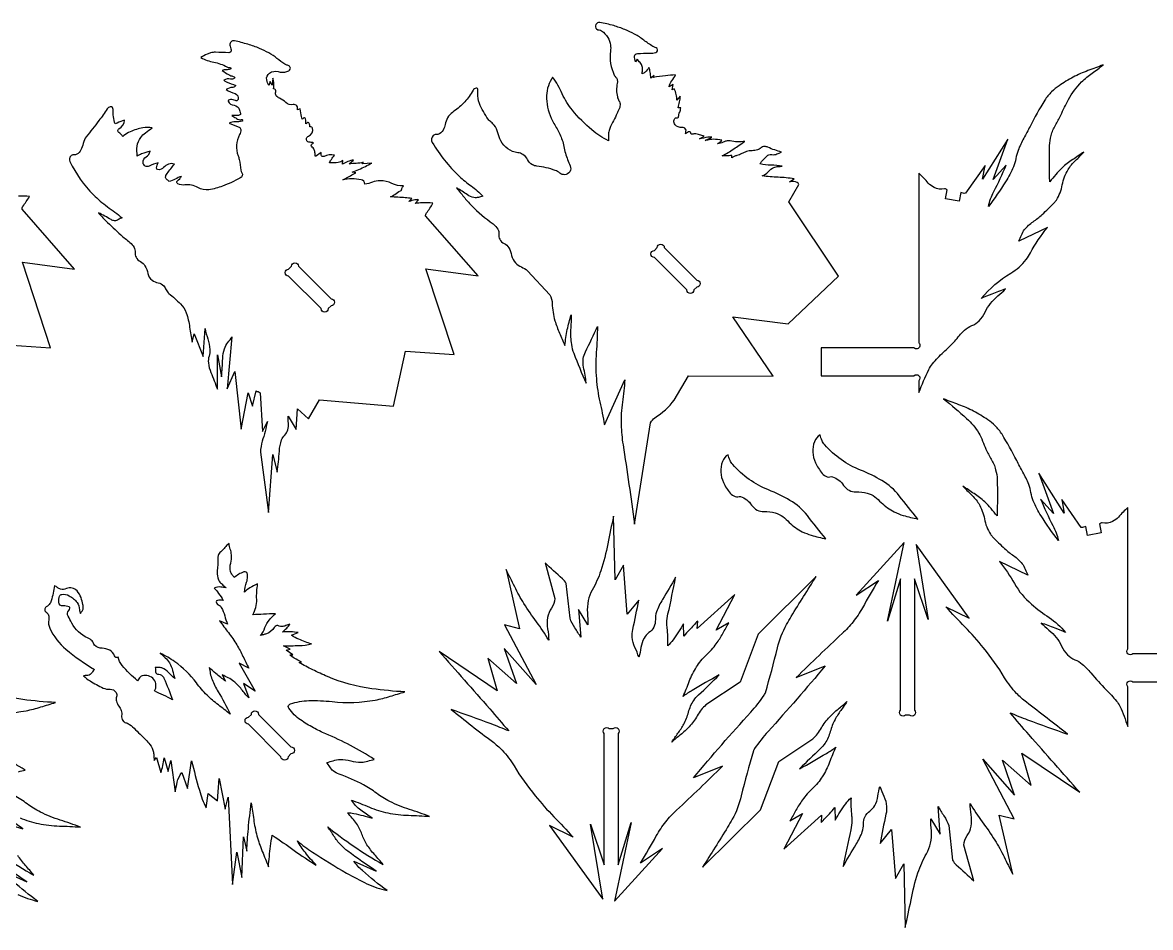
# Model space of a CAD drawing. Extents: x -11 to 150, y -28 to 73.
# Drawn here: x 49.6 to 69.79, y -4.04 to 12.16 of the extents above; entities that cross this region are included whole.
import ezdxf

# ---------------------------------------------------------------- set-up
doc = ezdxf.new("R2010")
doc.units = 0
doc.header["$MEASUREMENT"] = 0
doc.layers.add('DXF', color=18, linetype='CONTINUOUS')
doc.layers.add('HEAD_ACC', color=18, linetype='CONTINUOUS')

msp = doc.modelspace()

# ---------------------------------------------------------------- linework, layer by layer
at = {"layer": 'DXF'}
for points in [[(61.49, 7.371), (60.908, 7.953, -1), (60.908, 8.078), (60.959, 8.13, -1), (61.085, 8.13), (61.666, 7.548, -1), (61.666, 7.423), (61.615, 7.371, -1)], [(54.538, 7.795), (55.12, 7.214, -1), (55.12, 7.088), (55.069, 7.037, -1), (54.943, 7.037), (54.362, 7.619, -1), (54.362, 7.744), (54.413, 7.795, -1)], [(53.82, -0.222), (54.402, -0.803, -1), (54.402, -0.929), (54.351, -0.98, -1), (54.225, -0.98), (53.644, -0.398, -1), (53.644, -0.273), (53.695, -0.222, -1)]]:
    msp.add_lwpolyline(points, format="xyb", close=True, dxfattribs=at)
at = {"layer": 'HEAD_ACC'}
for points in [[(63.032, 5.831), (62.311, 6.891), (63.302, 6.764), (64.203, 7.619), (63.311, 8.947), (63.491, 9.259, 0.22505), (63.463, 9.294, 0.177383), (63.328, 9.306), (63.407, 9.362, 0.023274), (63.121, 9.388, -0.021054), (62.834, 9.413, 0.135712), (62.943, 9.487, -0.11863), (63.048, 9.565, -0.094788), (63.122, 9.581, 0.031512), (63.196, 9.588, 0.03326), (62.996, 9.603, -0.064151), (62.797, 9.631, -0.029224), (62.923, 9.772, -0.144456), (62.957, 9.79, -0.072994), (63.008, 9.793, 0.103779), (63.101, 9.805, 0.019767), (63.143, 9.822, -0.006588), (63.185, 9.84, -0.044918), (62.94, 9.925, 0.111821), (62.877, 9.938, 0.177662), (62.813, 9.913, -0.105544), (62.754, 9.88, -0.075273), (62.655, 9.864, 0.08597), (62.556, 9.847, 0.028241), (62.471, 9.811, -0.044659), (62.385, 9.778, 0.053843), (62.337, 9.758, -0.017932), (62.291, 9.735), (62.296, 9.778, -0.008312), (62.196, 9.772, -0.010935), (62.12, 9.77, 0.029127), (62.327, 9.895, -0.006257), (62.529, 10.03, -0.092745), (62.261, 10.04, 0.131433), (62.194, 10.037, 0.0282), (62.14, 10.017, -0.074687), (62.038, 9.989, 0.067568), (62.086, 10.02, 0.089151), (62.114, 10.053, 0.027429), (61.963, 10.068, 0.083812), (61.913, 10.061, -0.062657), (61.865, 10.053, 0.020862), (61.817, 10.049, -0.000825), (61.892, 10.083, -0.001367), (61.937, 10.103, 0.062676), (61.863, 10.103, 0.030616), (61.715, 10.074), (61.801, 10.123, -0.021961), (61.717, 10.148, 0.065969), (61.63, 10.166, 0.133227), (61.601, 10.161, -0.225382), (61.571, 10.16, -0.29399), (61.558, 10.181, 0.337187), (61.543, 10.201, 0.264567), (61.501, 10.191, -0.086428), (61.465, 10.167, -0.078518), (61.473, 10.209, 0.239501), (61.467, 10.251, 0.287039), (61.402, 10.28, -0.267221), (61.279, 10.329, -0.186732), (61.257, 10.4, -0.239629), (61.287, 10.45, -0.257735), (61.309, 10.451, 0.340923), (61.331, 10.456, 0.134876), (61.339, 10.474, -0.055056), (61.361, 10.552, 0.050525), (61.373, 10.59, -0.016829), (61.382, 10.629), (61.334, 10.632, -0.01929), (61.358, 10.735, 0.088716), (61.368, 10.84), (61.309, 10.769, 0.073809), (61.3, 10.867, 0.064146), (61.26, 10.972), (61.228, 10.954), (61.242, 11.047), (61.174, 11.004, -0.145591), (61.22, 11.116, 0.051123), (61.286, 11.219, 0.017247), (61.104, 11.204, 0.014501), (60.889, 11.174), (60.901, 11.21), (60.842, 11.161, 0.039911), (60.832, 11.27, 0.052131), (60.81, 11.351, -0.05464), (60.741, 11.27, -0.094476), (60.689, 11.237, -0.03893), (60.695, 11.303, 0.117264), (60.691, 11.369, 0.117264), (60.65, 11.44, -0.03893), (60.598, 11.504), (60.568, 11.451, -0.06301), (60.553, 11.559, -0.231274), (60.566, 11.587, -0.151098), (60.604, 11.602, -0.027972), (60.82, 11.606, 0.088232), (60.933, 11.621, 0.517262), (60.955, 11.69, 0.168399), (60.92, 11.713, -0.071945), (60.882, 11.729, -0.030734), (60.719, 11.841, 0.043571), (60.554, 11.948, 0.024982), (60.378, 12.031, 0.023176), (60.18, 12.101, 0.040654), (59.93, 12.156, 0.715911), (59.874, 12.042, 0.19747), (59.917, 12.024, -0.154604), (59.962, 12.009, -0.097151), (60.073, 11.891, -0.107742), (60.122, 11.754, -0.066698), (60.122, 11.645, 0.14798), (60.19, 11.217, 0.07811), (60.22, 11.175, -0.149016), (60.243, 11.128, -0.093764), (60.242, 11.069, 0.108146), (60.245, 10.829, 0.078406), (60.274, 10.758, -0.141022), (60.294, 10.685, -0.124234), (60.268, 10.589, 0.028762), (60.224, 10.501, -0.037082), (60.156, 10.366, 0.073989), (60.097, 10.227, 0.069298), (60.087, 10.134, -0.023067), (60.085, 10.041, -0.062033), (59.789, 10.235, -0.044054), (59.44, 10.588, -0.069107), (59.259, 10.881, 0.054697), (59.087, 11.179, 0.141892), (58.979, 10.85, 0.118617), (59.062, 10.446, 0.027639), (59.165, 10.253, -0.056647), (59.257, 10.055, -0.039138), (59.287, 9.936, 0.035542), (59.315, 9.818, 0.025854), (59.4, 9.592, -0.522598), (59.303, 9.434, -0.189943), (59.214, 9.464, 0.086013), (59.134, 9.51, 0.062068), (58.804, 9.587, -0.102042), (58.724, 9.612, -0.156857), (58.638, 9.705, 0.152441), (58.553, 9.798, 0.100196), (58.464, 9.828, -0.246948), (58.16, 10.042, -0.05915), (58.107, 10.183, 0.107763), (58.042, 10.319, 0.063394), (57.988, 10.372, -0.073316), (57.935, 10.426, -0.060236), (57.776, 10.711, -0.108974), (57.746, 10.891, -0.016073), (57.75, 10.95, 0.501707), (57.716, 10.982, 0.22412), (57.663, 10.944, -0.055507), (57.513, 10.735, -0.064407), (57.319, 10.569, 0.189983), (57.171, 10.36, -0.031182), (57.14, 10.261, -0.174184), (57.059, 10.167, -0.147877), (57.002, 10.154, 0.221397), (56.948, 10.133, 0.338801), (56.933, 10.011, 0.068668), (57.414, 9.409, 0.035895), (57.629, 9.232, -0.05389), (57.838, 9.048, 0.04092), (57.758, 9.029, -0.123311), (57.677, 9.024, -0.110873), (57.562, 9.073, 0.028636), (57.367, 9.197, -0.00994), (57.497, 9.038, 0.029827), (57.633, 8.884, 0.040762), (58.021, 8.553, -0.111289), (58.105, 8.458, -0.155799), (58.123, 8.369, 0.155476), (58.14, 8.28, 0.149127), (58.219, 8.203, -0.136787), (58.3, 8.128, -0.093496), (58.353, 7.989, 0.151877), (58.422, 7.857, 0.091222), (58.527, 7.784, -0.068891), (58.635, 7.716), (59.038, 7.287, -0.11135), (59.079, 7.126, 0.064692), (59.127, 6.822, 0.036316), (59.211, 6.599, -0.012101), (59.306, 6.379, -0.02535), (59.349, 6.663, -0.02679), (59.417, 6.925, -0.018528), (59.409, 6.661, 0.055636), (59.422, 6.397, 0.05185), (59.464, 6.239, 0.014602), (59.687, 5.703, 0.023415), (59.64, 5.989, -0.090543), (59.635, 6.145, -0.080437), (59.673, 6.265, 0.013378), (59.889, 6.72, -0.012178), (59.867, 6.252, 0.036549), (59.869, 5.783, 0.036549), (59.931, 5.369, -0.012178), (60.013, 4.959), (60.379, 5.766, -0.013362), (60.335, 5.364, 0.040106), (60.313, 4.959, 0.032079), (60.346, 4.602, -0.005345), (60.552, 3.181), (60.838, 4.996, -0.127443), (60.917, 5.083, 0.081014), (61.264, 5.402), (61.516, 5.837)], [(54.718, 5.068), (54.913, 5.405), (56.236, 5.292), (56.456, 6.278), (57.323, 6.217), (56.819, 7.752), (57.755, 7.626), (56.814, 8.698, -0.188809), (56.829, 8.749, 0.031112), (56.945, 8.925, 0.028939), (56.75, 8.931, 0.04656), (56.629, 8.916), (56.687, 8.987, 0.056421), (56.622, 8.983, 0.033079), (56.513, 8.955), (56.565, 9.008, 0.012209), (56.448, 9.021, 0.005448), (56.185, 9.039, 0.067071), (56.287, 9.098, -0.052071), (56.389, 9.16, -0.246269), (56.386, 9.186, -0.103906), (56.419, 9.236, -0.136052), (56.208, 9.277, 0.120485), (55.999, 9.325, 0.079735), (55.861, 9.3, -0.036049), (55.726, 9.264, 0.351778), (55.659, 9.344, 0.099741), (55.329, 9.342, 0.006412), (55.518, 9.442, 0.025924), (55.563, 9.469), (55.5, 9.478, 0.021497), (55.619, 9.527, 0.010684), (55.85, 9.641), (55.681, 9.629), (55.695, 9.657, -0.072814), (55.571, 9.636, 0.022965), (55.446, 9.627), (55.524, 9.696, 0.058419), (55.423, 9.67, 0.056599), (55.328, 9.621), (55.334, 9.69, -0.115407), (55.249, 9.654, -0.068082), (55.094, 9.649, -0.037651), (55.128, 9.709, -0.027004), (55.185, 9.785, 0.1452), (54.997, 9.761, -0.305916), (54.951, 9.77, -0.27202), (54.942, 9.799, 0.088763), (54.945, 9.829), (54.843, 9.76, -0.02699), (54.832, 9.83, 0.081128), (54.814, 9.898, 0.17497), (54.785, 9.927, -0.313483), (54.765, 9.963, -0.284089), (54.782, 9.986, 0.092528), (54.807, 10.001, 0.069858), (54.726, 10.018, -0.25431), (54.688, 10.041, -0.452164), (54.717, 10.123, 0.374573), (54.79, 10.267, 0.220438), (54.778, 10.282, 0.10361), (54.74, 10.291, 0.097099), (54.731, 10.352, 0.27284), (54.713, 10.367, 0.248227), (54.689, 10.359, -0.081281), (54.669, 10.344, 0.077014), (54.666, 10.432, 0.284832), (54.648, 10.451, 0.288554), (54.625, 10.444, -0.093916), (54.605, 10.429, -0.051392), (54.591, 10.473, -0.016693), (54.566, 10.614), (54.52, 10.597, -0.080603), (54.52, 10.633, 0.246081), (54.509, 10.667, 0.244512), (54.44, 10.688, -0.242144), (54.311, 10.726, 0.091402), (54.197, 10.801, -0.148267), (54.141, 10.848, -0.229491), (54.132, 10.915, 0.502757), (54.093, 10.971, 0.039574), (54.094, 11.081, 0.052811), (54.08, 11.162), (54.065, 11.036), (54.029, 11.104), (54.008, 11.03, -0.0678), (53.971, 11.129, -0.308599), (54.02, 11.253, -0.219842), (54.174, 11.278, 0.135396), (54.331, 11.278, 0.189019), (54.387, 11.32, 0.320131), (54.384, 11.364, 0.154373), (54.341, 11.393, -0.070197), (54.293, 11.414, -0.035375), (54.152, 11.516, 0.049039), (54.008, 11.614, 0.027917), (53.842, 11.693, 0.023176), (53.634, 11.767, 0.021281), (53.391, 11.83, 0.52757), (53.311, 11.753, 0.033594), (53.331, 11.668, -0.513649), (53.291, 11.616, 0.000809), (53.053, 11.624, 0.071092), (52.966, 11.614, 0.048256), (52.904, 11.591, 0.024539), (52.791, 11.53, 0.073034), (53.025, 11.448, -0.078628), (53.258, 11.363, 0.167947), (53.311, 11.354, -0.940065), (53.318, 11.323, -0.063875), (53.245, 11.312, 0.064732), (53.171, 11.3, 0.015687), (53.295, 11.221, 0.06347), (53.328, 11.206, -0.028562), (53.386, 11.186, -0.597857), (53.389, 11.157, -0.205604), (53.324, 11.146, 0.20801), (53.204, 11.123, 0.063167), (53.246, 11.098, 0.016753), (53.418, 11.03, -0.257325), (53.361, 10.996, 0.132134), (53.241, 10.958, 0.039694), (53.402, 10.885, -0.394546), (53.456, 10.779, -0.475255), (53.41, 10.759, 0.138899), (53.32, 10.778, 0.13993), (53.283, 10.765, 0.346855), (53.279, 10.749, 0.297584), (53.384, 10.676, -0.369458), (53.48, 10.59, 0.121525), (53.496, 10.548, -0.405238), (53.49, 10.504, -0.196321), (53.44, 10.491, 0.062487), (53.344, 10.491, -0.027548), (53.414, 10.449, 0.092059), (53.488, 10.417, 0.173288), (53.518, 10.42, -0.447357), (53.539, 10.412, -0.447357), (53.528, 10.392, -0.06676), (53.412, 10.38, 0.108951), (53.297, 10.359, 0.034869), (53.475, 10.283, -0.300778), (53.505, 10.243, -0.145737), (53.484, 10.151, 0.224162), (53.458, 9.773, -0.045194), (53.477, 9.707, -0.015923), (53.508, 9.514, 0.117647), (53.525, 9.468, -0.240043), (53.531, 9.419, -0.18412), (53.491, 9.373, -0.031962), (53.181, 9.23, -0.054616), (52.934, 9.165, -0.174949), (52.738, 9.204, 0.173704), (52.506, 9.251, -0.143687), (52.38, 9.269, -0.5683), (52.373, 9.327, 0.087322), (52.444, 9.403, 0.063104), (52.332, 9.354, -0.101826), (52.216, 9.314, 0.307039), (52.202, 9.334, -0.445266), (52.166, 9.421, -0.048287), (52.187, 9.456, -0.008999), (52.319, 9.625, 0.2968), (52.125, 9.564, -0.27024), (52.023, 9.525, -0.372438), (51.999, 9.555, -0.13081), (52.026, 9.647, 0.041609), (51.864, 9.586, -0.527822), (51.757, 9.648, -0.281961), (51.812, 9.755, 0.208397), (51.882, 9.854, 0.027389), (51.73, 9.806, 0.050781), (51.653, 9.768, -0.060817), (51.651, 9.947, -0.143857), (51.715, 10.101, -0.050535), (51.798, 10.185, -0.039902), (51.921, 10.27, 0.099504), (51.754, 10.275, 0.068869), (51.526, 10.201, 0.036707), (51.414, 10.137, 0.15121), (51.394, 10.112, 0.142172), (51.32, 10.19, -0.220883), (51.305, 10.213, -0.323729), (51.325, 10.254, 0.259312), (51.425, 10.408, 0.068184), (51.391, 10.4, 0.016424), (51.258, 10.344, -0.098223), (51.221, 10.602, 0.483776), (51.17, 10.648, 0.209098), (51.115, 10.611, -0.023968), (50.966, 10.401, 0.000018), (50.74, 10.112, 0.111148), (50.685, 9.994, -0.055871), (50.644, 9.877, -0.15375), (50.573, 9.801, -0.147878), (50.516, 9.788, 0.221398), (50.461, 9.767, 0.316542), (50.446, 9.668, 0.081438), (50.868, 9.075, 0.043575), (51.119, 8.862, -0.019402), (51.381, 8.662, 0.050998), (51.316, 8.63, -0.154065), (51.245, 8.611, -0.122904), (51.184, 8.63, 0.020385), (50.958, 8.753, 0.021272), (51.09, 8.611, 0.011219), (51.357, 8.36, 0.01668), (51.521, 8.222, -0.100692), (51.596, 8.134, -0.155829), (51.613, 8.045, 0.155508), (51.631, 7.956, 0.149162), (51.71, 7.879, -0.136822), (51.791, 7.804, -0.095398), (51.842, 7.668, 0.196248), (51.919, 7.545, 0.125519), (52.027, 7.502, -0.206643), (52.127, 7.443, -0.044365), (52.169, 7.373, 0.111137), (52.22, 7.309, -0.027653), (52.425, 7.125, -0.109797), (52.528, 6.963, -0.055822), (52.59, 6.703, 0.01859), (52.633, 6.439), (52.669, 6.586), (52.835, 6.182), (52.865, 6.68, 0.020716), (52.916, 6.496, -0.062219), (52.951, 6.309, -0.089383), (52.937, 6.187, 0.102087), (52.926, 6.065, 0.073049), (52.971, 5.896, -0.018907), (53.087, 5.595), (53.087, 6.212), (53.16, 5.816, 0.019638), (53.182, 6.145, -0.07588), (53.214, 6.319, -0.084349), (53.275, 6.431, 0.028057), (53.348, 6.534), (53.259, 5.602), (53.401, 5.914), (53.515, 4.883), (53.639, 5.529), (53.715, 5.291), (53.783, 5.565, 0.065073), (53.819, 5.552, -0.197452), (53.851, 5.531), (53.895, 4.841), (53.983, 5.018, -0.015782), (53.89, 4.664, 0.060945), (53.857, 4.47), (54.001, 3.392), (54.077, 4.426), (54.158, 4.111, 0.017836), (54.196, 4.487, -0.068897), (54.237, 4.687, -0.108349), (54.292, 4.776, 0.120544), (54.345, 4.866, 0.09477), (54.358, 4.988, -0.031506), (54.355, 5.111), (54.499, 4.872), (54.523, 5.242)], [(66.392, 9.117), (66.364, 8.958), (66.118, 9.001), (66.147, 9.162, 0.298859), (66.102, 9.18, -0.167088), (65.914, 9.206, -0.095183), (65.81, 9.285, 0.024608), (65.641, 9.459), (65.641, 6.425, -1), (65.553, 6.337), (63.891, 6.337), (63.891, 5.837), (65.553, 5.837, -1), (65.641, 5.748), (65.641, 5.538, -0.016977), (65.818, 5.947, -0.061043), (65.884, 6.051, -0.037311), (66.081, 6.257, 0.021265), (66.283, 6.457, 0.025272), (66.367, 6.557, -0.053856), (66.457, 6.652, -0.077517), (66.59, 6.733, 0.096239), (66.72, 6.82, 0.093295), (66.826, 6.973, -0.068717), (66.925, 7.132, -0.042326), (67.055, 7.264, 0.014101), (67.192, 7.389, 0.011115), (66.945, 7.299, 0.014444), (66.758, 7.221, -0.083682), (67.285, 7.671, 0.094579), (67.563, 7.919, 0.03923), (67.637, 8.034, -0.043946), (67.94, 8.49), (67.432, 8.247, 0.025491), (67.477, 8.352, -0.076605), (67.532, 8.451, -0.082039), (67.684, 8.593, 0.041709), (67.847, 8.722, 0.0108), (68.061, 8.93, 0.051164), (68.101, 8.98, 0.099733), (68.207, 9.252, -0.094011), (68.311, 9.525, -0.068281), (68.445, 9.689, 0.022729), (68.593, 9.84, -0.013524), (68.394, 9.704, 0.040593), (68.203, 9.557, 0.040593), (68.089, 9.436, -0.013524), (67.982, 9.308, -0.016205), (67.98, 9.955, -0.058462), (68.007, 10.133, -0.068418), (68.086, 10.32, 0.026598), (68.18, 10.499, -0.015683), (68.319, 10.779, -0.073766), (68.553, 11.093, -0.041573), (68.742, 11.252, 0.013851), (68.939, 11.4, -0.012787), (68.667, 11.296, 0.038379), (68.402, 11.179, 0.025579), (68.149, 11.026, 0.044003), (68.016, 10.918, 0.061288), (67.893, 10.766, 0.022223), (67.631, 10.298, -0.010656), (67.518, 10.086, 0.034815), (67.416, 9.869, 0.049853), (67.376, 9.722, -0.055746), (67.333, 9.576, -0.042641), (67.194, 9.307, -0.023932), (66.885, 8.867, -0.062456), (66.982, 9.132, 0.01849), (67.203, 9.607), (66.973, 9.35), (67.235, 10.072), (66.782, 9.354), (66.825, 9.598), (66.475, 9.101, -0.217391), (66.432, 9.103, 0.071475)], [(65.624, 3.273, -0.004179), (65.291, 3.689, 0.094567), (64.979, 3.961, 0.036982), (64.598, 4.147, -0.119101), (63.955, 4.602, -0.071304), (63.909, 4.674, -0.054968), (63.874, 4.778, 0.175727), (63.772, 4.657, 0.201965), (63.789, 4.281, 0.062902), (63.912, 4.09, 0.133178), (64, 4.028, 0.167205), (64.047, 4.027, -0.154958), (64.094, 4.028, -0.177995), (64.294, 3.875, 0.267606), (64.518, 3.759, -0.076476), (64.717, 3.737, -0.103108), (64.851, 3.67, -0.026836), (64.967, 3.567, 0.081001), (65.201, 3.4, 0.04124), (65.361, 3.337, 0.026126)], [(63.978, 2.919, -0.004179), (63.645, 3.336, 0.094567), (63.333, 3.607, 0.036982), (62.951, 3.793, -0.119101), (62.309, 4.248, -0.071304), (62.263, 4.32, -0.054968), (62.228, 4.424, 0.17573), (62.126, 4.303, 0.201965), (62.143, 3.927, 0.062902), (62.265, 3.736, 0.133178), (62.354, 3.674, 0.167205), (62.401, 3.673, -0.154958), (62.447, 3.674, -0.177995), (62.648, 3.521, 0.267606), (62.872, 3.405, -0.076476), (63.071, 3.383, -0.103108), (63.205, 3.316, -0.026836), (63.321, 3.213, 0.081001), (63.555, 3.046, 0.04124), (63.715, 2.984, 0.026126)], [(60.204, 2.185), (60.178, 3.322, 0.010541), (60.073, 2.832, -0.031632), (59.948, 2.346, -0.051749), (59.795, 2.002, 0.079127), (59.723, 1.813, 0.072638), (59.709, 1.595, -0.024175), (59.717, 1.377), (59.549, 1.656), (59.589, 1.157, 0.024832), (59.485, 1.324, -0.074617), (59.398, 1.5), (59.328, 2.12, 0.102604), (59.263, 2.204, -0.017043), (58.951, 2.492), (59.125, 1.848, -0.14442), (59.066, 1.678, 0.116912), (58.997, 1.511, 0.077299), (58.997, 1.307, -0.025721), (59.017, 1.103, 0.025776), (58.797, 1.434, -0.018884), (58.573, 1.761, -0.028422), (58.407, 2.062, 0.009472), (58.252, 2.368), (58.494, 1.311), (58.224, 1.382), (58.79, 0.311), (58.22, 0.956), (58.437, 0.327), (57.924, 0.783), (58.092, 0.201), (57.053, 0.904, -0.001831), (57.96, -0.124, -0.004817), (58.3, -0.519, 0.011791), (57.987, -0.394, 0.005222), (57.271, -0.135, 0.006692), (58.009, -0.71, -0.04017), (58.183, -0.865, -0.054518), (58.397, -1.145, 0.035324), (58.775, -1.68, 0.021457), (59.108, -2.053, -0.007151), (59.451, -2.417), (59.032, -2.212), (59.983, -3.529), (59.767, -2.189), (60.01, -2.914), (60.01, -2.227), (60.01, -0.566, -1), (60.099, -0.477), (60.171, -0.477, -1), (60.26, -0.566), (60.26, -2.227), (60.26, -2.914), (60.492, -2.157), (60.195, -3.562), (61.054, -2.623), (60.657, -2.884, 0.010655), (60.942, -2.398, -0.04112), (61.111, -2.146, -0.036547), (61.304, -1.937, 0.006089), (62.127, -1.15), (61.61, -1.358, -0.012925), (62.631, -0.185, 0.039038), (62.871, 0.121, 0.024855), (62.888, 0.149, 0.050483), (62.894, 0.164, 0.011242), (63.11, 0.968, -0.064756), (63.273, 1.387, -0.014023), (63.356, 1.53, -0.002761), (63.802, 2.242), (62.766, 1.215), (62.441, 0.354), (61.83, -0.051, 0.074963), (61.676, -0.246, -0.058239), (61.529, -0.447, -0.037404), (61.377, -0.586, 0.012463), (61.219, -0.718, -0.011801), (61.33, -0.56, 0.035416), (61.433, -0.397, 0.059453), (61.518, -0.183, -0.083941), (61.612, 0.027, -0.057619), (61.696, 0.125, 0.009593), (62.068, 0.484, 0.008867), (61.584, 0.207, 0.02523), (61.421, 0.098, 0.017639), (61.531, 0.366, -0.052961), (61.66, 0.626, -0.063702), (61.835, 0.836, 0.049792), (62.016, 1.041, 0.032124), (62.132, 1.226, -0.010705), (62.24, 1.417), (62.016, 1.287), (62.347, 1.92), (61.672, 1.316), (61.683, 1.446, 0.007098), (61.533, 1.289, 0.010535), (61.435, 1.179), (61.429, 1.4, -0.021172), (61.242, 1.113, -0.050094), (61.146, 1.003, 0.047025), (61.136, 1.326, -0.03398), (61.131, 1.406, -0.052947), (61.151, 1.574, 0.008816), (61.288, 2.234, -0.014048), (61.054, 1.834, 0.054236), (60.946, 1.61, 0.094367), (60.925, 1.474, -0.122328), (60.896, 1.34, -0.131035), (60.81, 1.24, 0.120374), (60.722, 1.142, 0.086124), (60.666, 0.974, -0.028645), (60.629, 0.8, 0.030924), (60.559, 0.976, -0.09301), (60.51, 1.16, -0.074331), (60.521, 1.294, 0.012366), (60.627, 1.819), (60.423, 1.568), (60.352, 2.448)], [(54, -2.949, -0.011288), (54.038, -2.581, -0.0211), (54.07, -2.386, -0.008857), (54.46, -2.657, 0.019689), (54.856, -2.92, -0.026251), (54.661, -2.696, -0.030962), (54.518, -2.488, 0.029189), (54.789, -2.688, 0.013742), (55.399, -3.063, 0.021838), (55.764, -3.253, 0.051811), (56.123, -3.376, -0.023514), (55.682, -3.019, -0.059156), (55.531, -2.85), (55.927, -3.026, -0.013203), (55.422, -2.672, -0.04726), (55.293, -2.557, -0.042622), (55.173, -2.4, 0.0142), (55.061, -2.237, 0.019987), (55.518, -2.575, 0.018012), (56.052, -2.909, 0.013971), (55.903, -2.735, -0.041934), (55.764, -2.554, -0.057177), (55.672, -2.365, 0.059658), (55.579, -2.177, 0.04565), (55.501, -2.077, -0.015207), (55.416, -1.983, -0.055952), (55.528, -1.995, -0.018528), (55.857, -2.081, -0.006756), (55.654, -1.937, -0.092536), (55.485, -1.757, -0.015891), (55.806, -1.882, 0.047705), (56.135, -1.986, 0.047705), (56.509, -2.029, -0.015891), (56.885, -2.049, 0.01273), (56.524, -1.924, -0.038206), (56.17, -1.78, -0.046291), (55.934, -1.634, 0.036958), (55.7, -1.484, 0.040941), (55.266, -1.292, -0.084298), (55.161, -1.234, -0.089218), (55.098, -1.162, 0.029669), (55.043, -1.083, 0.021297), (55.161, -1.051, -0.063969), (55.282, -1.03, -0.085012), (55.472, -1.054, 0.084273), (55.663, -1.078, 0.062863), (55.78, -1.058, -0.02093), (55.895, -1.028, 0.042897), (55.026, -0.57, -0.026028), (54.805, -0.463, -0.024146), (54.576, -0.322, -0.043931), (54.462, -0.228, -0.043931), (54.364, -0.114, -0.192746), (54.356, -0.08, -0.287481), (54.395, -0.033, -0.069265), (54.724, 0.023, -0.036957), (55.14, 0.006, 0.076107), (55.912, 0.034, 0.030447), (56.179, 0.101, -0.010146), (56.442, 0.18, -0.019607), (55.852, 0.235, -0.067842), (55.056, 0.454, -0.014511), (54.792, 0.576, -0.015442), (54.551, 0.705), (54.594, 0.715, -0.035179), (54.462, 0.782, -0.051953), (54.383, 0.843), (54.435, 0.84), (54.315, 0.929), (54.39, 0.943), (54.27, 1.002, -0.00082), (54.545, 1.009, 0.050389), (54.77, 1.038, -0.029533), (54.545, 1.121, -0.047304), (54.414, 1.193), (54.531, 1.24, 0.038903), (54.401, 1.254, 0.033382), (54.249, 1.249, 0.038213), (54.327, 1.319, 0.043884), (54.385, 1.391, 0.028207), (54.314, 1.365, -0.084802), (54.242, 1.347, -0.151803), (54.191, 1.358, 0.230306), (54.14, 1.362, 0.158302), (54.105, 1.333, -0.166743), (53.964, 1.219, -0.025228), (53.91, 1.203, 0.008408), (53.855, 1.188, 0.110724), (53.937, 1.33, -0.107729), (54.019, 1.472, -0.015986), (54.071, 1.526, 0.005328), (54.124, 1.579, 0.000298), (53.914, 1.569, 0.000324), (53.721, 1.56, 0.139295), (53.79, 1.833, -0.044309), (53.807, 2.114, 0.039176), (53.667, 2.04, 0.050597), (53.57, 1.965, -0.047986), (53.61, 2.142, 0.074136), (53.627, 2.237, 0.077232), (53.619, 2.301, 0.192294), (53.602, 2.322, 0.218957), (53.56, 2.326, 0.100014), (53.388, 2.224, 0.037124), (53.352, 2.276, -0.111784), (53.323, 2.332, -0.132768), (53.326, 2.482, 0.099455), (53.339, 2.632, 0.045539), (53.318, 2.733, -0.048947), (53.297, 2.834, 0.081283), (53.266, 2.812, 0.035837), (53.208, 2.747, -0.059754), (53.149, 2.688, 0.144291), (53.1, 2.619, 0.090694), (53.092, 2.565, -0.03433), (53.085, 2.348, 0.082544), (53.093, 2.223, 0.120773), (53.131, 2.146, 0.042674), (53.187, 2.092, -0.014217), (53.246, 2.04, 0.030245), (53.151, 2.056, 0.13114), (53.028, 2.038, -0.037248), (53.109, 1.943, -0.030553), (53.192, 1.815, 0.090778), (53.086, 1.815, 0.362641), (53.067, 1.793, 0.307836), (53.106, 1.736, -0.174492), (53.157, 1.691, -0.060994), (53.217, 1.543, 0.034398), (53.269, 1.392), (53.125, 1.454, 0.009235), (53.284, 1.24, -0.027712), (53.434, 1.021, -0.027712), (53.545, 0.815, 0.009235), (53.648, 0.604), (53.478, 0.695), (53.76, 0.194), (53.555, 0.332), (53.647, 0.072, -0.020244), (53.52, 0.225, 0.060797), (53.381, 0.368, 0.060797), (53.28, 0.43, -0.020244), (53.174, 0.485), (53.232, 0.371, -0.008902), (53.06, 0.508, -0.011926), (52.937, 0.615, -0.017423), (52.96, 0.507, 0.052312), (52.991, 0.401, 0.040354), (53.101, 0.183, -0.030056), (53.314, -0.217, 0.012545), (53.104, -0.053, -0.037652), (52.902, 0.121, -0.034179), (52.711, 0.341, 0.074033), (52.324, 0.72, 0.033925), (52.197, 0.8, -0.011304), (52.065, 0.874, 0.027139), (52.152, 0.791, -0.081576), (52.229, 0.699, -0.079801), (52.284, 0.561, 0.029243), (52.324, 0.419, -0.039391), (52.217, 0.523, 0.118663), (52.094, 0.608, 0.118663), (52.035, 0.617, -0.039391), (51.975, 0.616, -0.066209), (51.978, 0.563, 0.200979), (51.994, 0.512, 0.246815), (52.04, 0.494, -0.199627), (52.087, 0.48, -0.117955), (52.129, 0.425, -0.019275), (52.283, 0.038, 0.025653), (52.123, 0.12, -0.012498), (51.96, 0.197, 0.32811), (51.949, 0.401, 0.296781), (51.739, 0.467, 0.140081), (51.704, 0.446, 0.070399), (51.658, 0.38, -0.049953), (51.382, 0.653, -0.120164), (51.311, 0.8, -0.477245), (51.245, 0.825, 0.202368), (51.16, 0.924, 0.101873), (51.022, 0.96, -0.169258), (50.89, 1.014, -0.156214), (50.867, 1.053, 0.145824), (50.845, 1.092, 0.0909), (50.764, 1.146, -0.176974), (50.48, 1.412, 0.017668), (50.414, 1.533, -0.351151), (50.428, 1.638, 0.1878), (50.447, 1.677, 0.322417), (50.433, 1.701, 0.121021), (50.329, 1.717, -0.412453), (50.248, 1.784, -0.116483), (50.263, 1.894, -0.274099), (50.302, 1.925, -0.157998), (50.434, 1.901, -0.111624), (50.576, 1.777, -0.152695), (50.618, 1.651, 0.137445), (50.639, 1.583, -0.044726), (50.666, 1.627, 0.134899), (50.685, 1.676, 0.072333), (50.681, 1.743, 0.038078), (50.647, 1.866, 0.101762), (50.575, 1.986, 0.142286), (50.488, 2.037, 0.173219), (50.384, 2.028, -0.168263), (50.281, 2.018, -0.115768), (50.224, 2.046, 0.038437), (50.172, 2.083, -0.030024), (50.113, 1.811, -0.109433), (50.076, 1.743, -0.108189), (50.032, 1.71, 0.233675), (49.997, 1.667, 0.326688), (50.024, 1.606, -0.188118), (50.064, 1.555, -0.118416), (50.069, 1.472, 0.150801), (50.088, 1.319, 0.115195), (50.377, 0.942, 0.034665), (50.885, 0.58, 0.044161), (50.843, 0.527, -0.133177), (50.793, 0.481, -0.133177), (50.743, 0.471, 0.044161), (50.692, 0.469, 0.058125), (50.807, 0.377, 0.031644), (51.044, 0.249, 0.126742), (51.165, 0.227, -0.281992), (51.274, 0.17, -0.222917), (51.283, 0.091, 0.148094), (51.279, 0.012, 0.104015), (51.322, -0.073, -0.089418), (51.366, -0.156, -0.118953), (51.373, -0.246, 0.19366), (51.393, -0.334, 0.187401), (51.449, -0.372, -0.100617), (51.511, -0.401, -0.041851), (51.624, -0.498, 0.009894), (51.731, -0.603, -0.033516), (51.876, -0.76, -0.121722), (51.942, -0.9, -0.040694), (51.951, -0.974, 0.013558), (51.955, -1.047), (51.998, -0.993), (52.075, -1.262, 0.025829), (52.11, -1.14, 0.023483), (52.135, -1.002), (52.206, -1.242), (52.256, -1.049), (52.333, -1.606, -0.014545), (52.368, -1.437, -0.106403), (52.45, -1.264), (52.553, -1.549), (52.624, -1.053, 0.009003), (52.764, -1.58, 0.046058), (52.885, -1.895), (52.924, -1.641), (53.088, -1.768), (53.121, -1.369), (53.223, -1.92), (53.277, -1.705), (53.36, -3.265), (53.434, -2.686), (53.526, -3.139), (53.553, -2.412), (53.613, -2.668, -0.010737), (53.641, -2.27, -0.00921), (53.692, -1.807, -0.011546), (53.736, -2.102, 0.034649), (53.794, -2.395, 0.034649), (53.89, -2.675, -0.011546)], [(65.369, -2.898), (65.395, -4.035, 0.010541), (65.5, -3.544, -0.031632), (65.625, -3.058, -0.05175), (65.778, -2.715, 0.079133), (65.85, -2.525, 0.072645), (65.864, -2.308, -0.024177), (65.856, -2.09), (66.024, -2.368), (65.984, -1.87, 0.024832), (66.088, -2.036, -0.074617), (66.175, -2.213), (66.245, -2.833, 0.102604), (66.31, -2.917, -0.017043), (66.622, -3.204), (66.448, -2.56, -0.14442), (66.507, -2.39, 0.116912), (66.576, -2.224, 0.077299), (66.576, -2.019, -0.025721), (66.556, -1.816, 0.025776), (66.776, -2.146, -0.018884), (67, -2.473, -0.028422), (67.166, -2.774, 0.009472), (67.321, -3.081), (67.079, -2.024), (67.349, -2.094), (66.783, -1.024), (67.353, -1.668), (67.136, -1.04), (67.649, -1.495), (67.481, -0.914), (68.52, -1.617, -0.001831), (67.613, -0.589, -0.004817), (67.273, -0.193, 0.011791), (67.586, -0.319, 0.005222), (68.302, -0.577, 0.006692), (67.564, -0.003, -0.04017), (67.39, 0.153, -0.054518), (67.176, 0.433, 0.035324), (66.798, 0.968, 0.021457), (66.465, 1.341, -0.007151), (66.122, 1.704), (66.541, 1.5), (65.59, 2.817), (65.806, 1.476), (65.563, 2.201), (65.563, 1.514), (65.563, -0.147, -1), (65.475, -0.236), (65.402, -0.236, -1), (65.313, -0.147), (65.313, 1.514), (65.313, 2.201), (65.081, 1.444), (65.378, 2.85), (64.519, 1.91), (64.916, 2.171, 0.010655), (64.631, 1.685, -0.041121), (64.462, 1.433, -0.036548), (64.269, 1.224, 0.006089), (63.446, 0.437), (63.963, 0.646, -0.012926), (62.942, -0.527, 0.039044), (62.702, -0.834, 0.024783), (62.685, -0.861, 0.04964), (62.679, -0.876, 0.012745), (62.462, -1.681, -0.065362), (62.301, -2.1, -0.01401), (62.217, -2.243, -0.002764), (61.771, -2.954), (62.808, -1.928), (63.132, -1.067), (63.743, -0.661, 0.074965), (63.897, -0.466, -0.05824), (64.045, -0.266, -0.037404), (64.196, -0.127, 0.012463), (64.354, 0.005, -0.011801), (64.243, -0.153, 0.035417), (64.14, -0.316, 0.059453), (64.055, -0.53, -0.083941), (63.961, -0.74, -0.057619), (63.877, -0.838, 0.009593), (63.506, -1.196, 0.008866), (63.989, -0.92, 0.025227), (64.152, -0.811, 0.017638), (64.042, -1.079, -0.052957), (63.913, -1.338, -0.063697), (63.738, -1.548, 0.049786), (63.557, -1.753, 0.03212), (63.441, -1.939, -0.010703), (63.334, -2.129), (63.557, -1.999), (63.226, -2.633), (63.901, -2.028), (63.89, -2.159, 0.007098), (64.04, -2.001, 0.010535), (64.138, -1.891), (64.144, -2.113, -0.021172), (64.331, -1.825, -0.050094), (64.427, -1.716, 0.047025), (64.437, -2.038, -0.03398), (64.442, -2.119, -0.052947), (64.422, -2.287, 0.008816), (64.285, -2.947, -0.014048), (64.519, -2.547, 0.054236), (64.628, -2.322, 0.094367), (64.648, -2.187, -0.122328), (64.677, -2.052, -0.131035), (64.763, -1.953, 0.120374), (64.851, -1.855, 0.086124), (64.907, -1.687, -0.028645), (64.944, -1.513, 0.030924), (65.014, -1.689, -0.09301), (65.063, -1.872, -0.074331), (65.052, -2.006, 0.012366), (64.946, -2.532), (65.15, -2.28), (65.221, -3.161)]]:
    msp.add_lwpolyline(points, format="xyb", close=True, dxfattribs=at)
for points in [[(49.234, 6.397), (50.101, 6.336), (49.597, 7.871), (50.532, 7.745), (49.592, 8.817, -0.188809), (49.606, 8.868, 0.031112), (49.723, 9.044, 0.028939), (49.527, 9.05, 0.04656)], [(71.131, 0.86), (69.47, 0.86, -1), (69.381, 0.948), (69.382, 3.482, 0.024608), (69.212, 3.308, -0.095183), (69.108, 3.229, -0.167088), (68.92, 3.203, 0.298859), (68.876, 3.185), (68.904, 3.024), (68.658, 2.981), (68.63, 3.14, 0.071475), (68.59, 3.126, -0.217391), (68.547, 3.124), (68.198, 3.621), (68.24, 3.377), (67.787, 4.095), (68.049, 3.373), (67.819, 3.629, 0.018506), (68.04, 3.155, -0.062496), (68.137, 2.89, -0.023922), (67.828, 3.33, -0.042642), (67.689, 3.599, -0.055741), (67.646, 3.745, 0.049856), (67.606, 3.892, 0.034822), (67.504, 4.109, -0.010663), (67.391, 4.321, 0.022215), (67.129, 4.789, 0.061288), (67.006, 4.941, 0.044007), (66.873, 5.049, 0.025581), (66.62, 5.202, 0.038381), (66.355, 5.319, -0.012788), (66.083, 5.423, -0.014953), (66.495, 5.074, -0.072819), (66.713, 4.812, -0.049816), (66.782, 4.669, 0.020403), (66.842, 4.522, 0.026579), (66.936, 4.343, -0.0684), (67.015, 4.156, -0.058457), (67.042, 3.978, -0.016209), (67.04, 3.331, -0.013524), (66.933, 3.459, 0.040592), (66.819, 3.58, 0.040592), (66.628, 3.727, -0.013524), (66.429, 3.863, 0.022729), (66.578, 3.712, -0.068281), (66.711, 3.548, -0.094011), (66.815, 3.275, 0.099733), (66.921, 3.003, 0.051164), (66.961, 2.953, 0.010797), (67.175, 2.744, 0.041699), (67.338, 2.616, -0.082021), (67.49, 2.474, -0.076589), (67.545, 2.375, 0.025485), (67.59, 2.27), (67.083, 2.513, -0.038659), (67.351, 2.117, 0.088197), (67.657, 1.749, 0.024986), (67.972, 1.51, -0.068323), (68.264, 1.244, 0.014445), (68.078, 1.322, 0.011115), (67.83, 1.411, 0.014101), (67.967, 1.287, -0.042327), (68.098, 1.155, -0.068718), (68.196, 0.996, 0.093295), (68.302, 0.843, 0.096239), (68.432, 0.756, -0.077517), (68.565, 0.675, -0.041319), (68.719, 0.519, 0.019832), (68.994, 0.218, -0.021745), (69.176, 0.016, -0.052717), (69.239, -0.077, -0.039975), (69.315, -0.256, 0.013319), (69.381, -0.439), (69.381, 0.271, -1), (69.47, 0.36), (71.131, 0.36)], [(48.889, -0.185, 0.076107), (49.662, -0.157, 0.030447), (49.928, -0.09, -0.010146), (50.192, -0.011, -0.019607), (49.602, 0.044, -0.067842), (48.806, 0.263, -0.014511)], [(49.529, -1.249, -0.02093), (49.645, -1.22, 0.042897), (48.775, -0.761, -0.026028)], [(49.556, -2.073, 0.047705), (49.884, -2.177, 0.047705), (50.259, -2.22, -0.015891), (50.635, -2.24, 0.01273), (50.274, -2.115, -0.038206), (49.92, -1.971, -0.046291), (49.683, -1.825, 0.036958), (49.449, -1.675, 0.040941)], [(49.278, -2.186, -0.018528), (49.606, -2.272, -0.006756), (49.404, -2.128, -0.092536)], [(49.267, -2.766, 0.018012), (49.801, -3.1, 0.013971), (49.652, -2.926, -0.041934), (49.514, -2.745, -0.057177)], [(49.281, -3.041), (49.676, -3.218, -0.013203), (49.171, -2.863, -0.04726)], [(49.513, -3.444, 0.05181), (49.872, -3.568, -0.023514), (49.431, -3.211, -0.059156)]]:
    msp.add_lwpolyline(points, format="xyb", dxfattribs=at)

doc.saveas('drawing.dxf')
